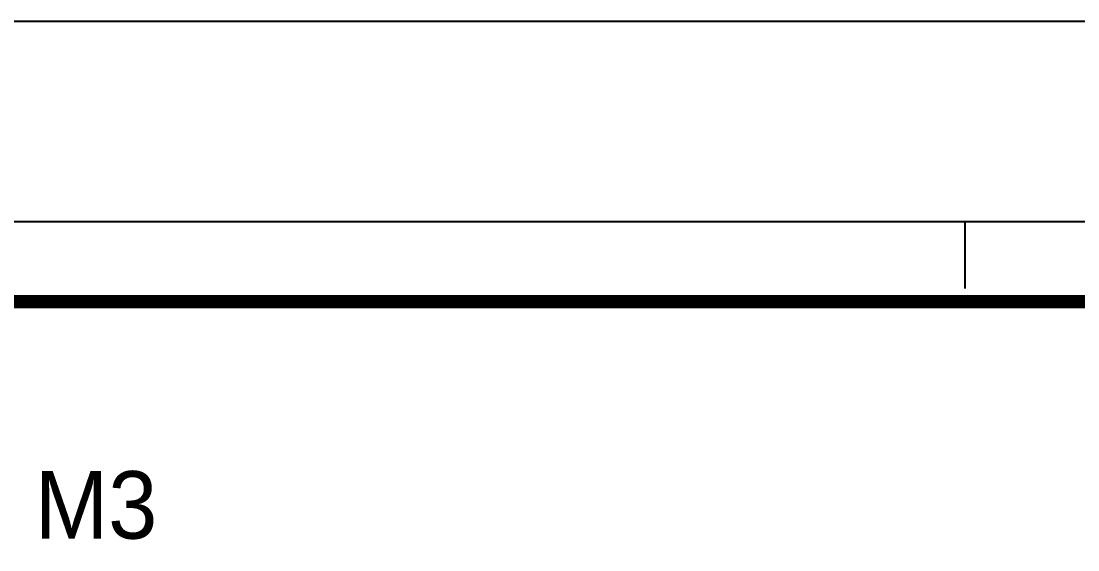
# Model space of a CAD drawing. Header units: inches. Extents: x 0 to 77285, y -118 to 40065.
# Drawn here: x 16463 to 21206, y 33266 to 35640 of the extents above; entities that cross this region are included whole.
import ezdxf
from ezdxf.enums import TextEntityAlignment as Align

# ---------------------------------------------------------------- set-up
doc = ezdxf.new("R2010")
doc.units = ezdxf.units.IN
doc.header["$LTSCALE"] = 5
doc.header["$MEASUREMENT"] = 0
doc.styles.add('SCI', font='')
doc.styles.get('SCI').set_extended_font_data('Gulim')

# ---------------------------------------------------------------- blocks, each defined once
blk = doc.blocks.new('A$C60684f4e')
at = {"color": 2}
blk.add_line((172.5, -10), (172.5, -7.5), dxfattribs=at)
blk.add_lwpolyline([(12.5, -289.5), (12.5, -7.5), (412.5, -7.5), (412.5, -289.5)], close=True, dxfattribs=at)
at = {"color": 40, "const_width": 0.5}
blk.add_lwpolyline([(15.5, -286.5), (15.5, -10.5), (409.5, -10.5), (409.5, -286.5)], close=True, dxfattribs=at)
at = {"layer": 'Defpoints', "color": 1}
blk.add_lwpolyline([(0, -297), (0, 0), (420, 0), (420, -297)], close=True, dxfattribs=at)

msp = doc.modelspace()

# ---------------------------------------------------------------- block references
at = {"xscale": 120, "yscale": 120, "zscale": 120}
msp.add_blockref('A$C60684f4e', (0, 35640), dxfattribs=at)

# ---------------------------------------------------------------- texts
at = {"color": 40, "style": 'SCI'}
msp.add_text('M3', height=302.884615385, dxfattribs=at).set_placement((16523.59333359, 33468.1496388), align=Align.MIDDLE_LEFT)

doc.saveas('drawing.dxf')
